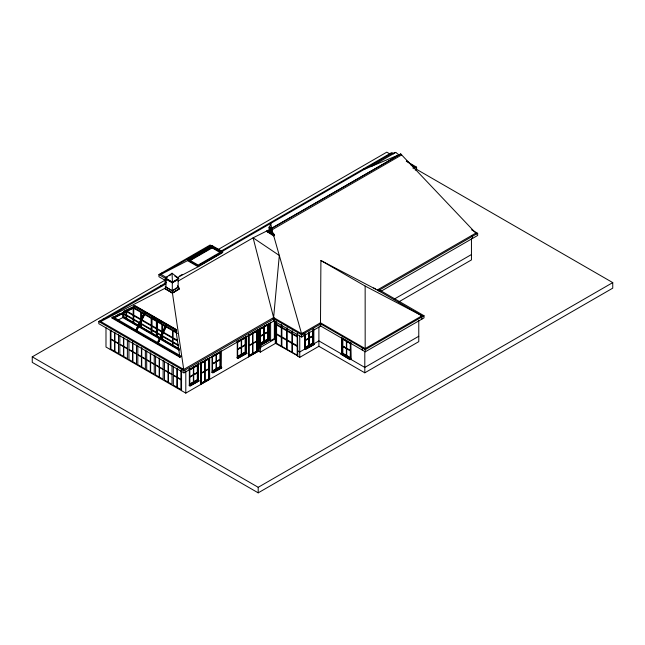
<?xml version="1.0" encoding="UTF-8"?>
<svg xmlns="http://www.w3.org/2000/svg" width="645" height="645" viewBox="0 0 645 645"><rect width="100%" height="100%" fill="white"/><g stroke="black" fill="none" stroke-linecap="round" stroke-linejoin="round"><path stroke-width="0.97" d="M178.125 281.107L253.106 237.82L266.417 231.184L273.762 235.981L301.578 333.707L320.492 322.79L320.912 260.524L377.269 290.008L422.918 316.364M271.311 229.781C270.166 225.694 272.335 229.314 271.158 230.176M140.376 321.5L135.7 330.49L143.851 313.196M142.521 316.945L144.23 313.309M145.077 313.793L136.538 330.974L144.69 313.68M165.467 325.677L157.316 342.971L157.316 342.414M158.13 342.173L165.426 326.701M166.571 326.209L158.041 343.39L166.184 326.096M165.33 277.995L172.046 273.222L178.754 278.43L172.417 282.083L165.33 277.995L167.708 276.624M166.281 280.962L158.936 276.721L158.936 274.568L210.141 245.003L213.31 246.833M210.988 245.495L160.992 274.359L187.566 260.653L198.136 266.748L222.71 252.558L222.71 251.727L212.141 245.632L187.566 259.814L187.566 260.653M221.179 251.727L212.141 246.511L189.098 259.814L198.136 265.039L221.179 251.727L221.179 252.558L212.141 247.341L189.098 260.653M189.944 260.709L212.141 247.898L220.356 252.638M169.288 275.705L170.877 274.794M416.46 169.28L612.75 282.607L612.75 288.154L258.202 492.844L32.25 362.393L32.25 356.846L165.531 279.898M218.671 249.22L386.798 152.155L390.289 154.163M274.101 317.84L273.133 318.404L301.699 334.892L320.734 323.903L320.734 326.064L301.699 337.053L273.851 320.976L183.962 372.875L98.79 323.693L98.79 321.541L166.362 282.526M165.91 283.905L100.725 321.541L164.693 288.46L172.417 292.927L183.72 369.456L99.757 320.984M179.52 276.044L182.124 274.544M221.985 251.534L392.353 153.163M199.837 264.885L201.546 263.894M222.71 251.727L198.136 265.917L187.566 259.814M198.136 266.425L221.179 253.114M372.052 166.079L395.748 152.397L398.876 154.848M158.936 274.568L172.417 282.437L177.44 279.535M112.069 317.388L179.899 356.54L180.842 356L180.842 356.709L179.899 357.249L112.069 318.098L112.069 317.388L113.02 316.84L179.995 355.508M165.934 286.832L165.934 279.172L172.296 282.849L172.296 290.508C174.005 290.411 179.842 283.994 178.754 289.178L172.417 292.83L165.33 288.742L165.33 286.759L172.296 290.782M172.296 282.849L178.157 279.47L178.157 287.13M113.834 317.082L119.519 313.793M176.351 332.151L133.555 307.455L133.555 306.069L134.394 305.585L175.948 329.571L175.948 330.546L176.464 330.248M178.746 349.203L123.364 317.227L123.364 312.567L123.606 317.09L156.848 336.287L156.848 320.565M266.417 231.184L400.795 154.01L476.574 233.925M273.125 233.869L268.304 231.152L267.828 231.426L273.448 234.603L273.932 234.32L273.448 235.054L267.828 231.886L267.82 231.184L271.214 229.814M267.82 231.184L271.053 229.604M267.828 231.886L268.312 231.603L273.932 234.78M165.33 286.759L172.417 290.855L178.754 287.194M273.448 235.054L273.923 234.087M172.417 292.927L179.391 288.896L177.456 285.751M164.693 288.46L172.417 293.201L179.391 288.896M273.762 235.981L274.577 235.514L270.682 229.128M412.832 168.079L414.55 167.095L406.713 160.968M413.921 168.708L416.597 167.16L416.597 169.321L415.259 170.095M133.555 306.069L175.109 330.063L175.948 329.571M176.464 330.667L175.109 331.449L175.109 330.063M182.374 368.682L181.406 369.238L181.406 371.399M182.753 370.02L273.617 317.558L279.309 255.468L253.106 237.82L273.617 317.558L302.666 334.336M98.79 321.541L183.962 370.714L273.851 318.815L273.851 320.976M190.71 368.609L189.098 369.545L198.338 364.619L198.338 363.788M192.323 367.674L197.168 364.877M200.756 363.087L200.756 384.476L200.514 362.95L202.933 361.555M204.554 360.619L209.754 358.031L200.514 362.95M213.495 355.451L221.122 351.469L211.883 356.387M244.27 337.69L237.005 341.882L246.124 336.892M248.551 334.666L248.551 356.878L248.309 335.36L249.921 334.424M251.542 333.489L256.387 330.692M260.499 328.321L262.112 327.386M263.732 326.451L268.933 323.863L259.693 328.789L259.693 344.446L260.653 345.002L269.537 339.875L268.578 339.318L259.693 344.446M257.548 329.603L257.548 330.433L248.309 335.36M189.598 377.083L197.483 372.536M212.382 363.933L220.267 359.378M237.505 349.429L245.39 344.873M260.193 336.327L268.078 331.78M198.942 380.631L197.983 380.074L189.098 385.202L190.057 385.758L198.942 380.977L190.057 386.105L189.34 385.686L189.34 368.851M221.727 367.473L220.767 366.924L211.883 372.052L212.842 372.608L221.727 367.819L212.842 372.947L212.124 372.536L212.124 356.524M246.85 352.976L245.89 352.42L237.005 357.548L237.965 358.104L246.85 353.315L237.965 358.443L237.247 358.031L237.247 341.189M191.758 384.291L194.185 382.888M196.604 381.493L198.217 380.558L198.942 380.977M212.124 372.536L218.582 368.803M237.247 358.031L239.666 356.629M242.085 355.234L246.124 352.904L246.85 353.315M262.354 343.535L263.966 342.6M265.587 341.665L268.812 339.802L269.537 340.221L260.653 345.349L259.935 344.93L259.935 328.926M260 346.115L259.516 345.833L269.537 340.052L270.618 340.673L274.343 338.528L275.52 338.657L275.52 343.366L260.338 352.13L259.04 351.38L259.04 347.333A1.072 0.621 -60 0 1 259.621 346.333L260 328.24M260.338 352.13L260.338 348.082A1.072 0.621 -60 0 1 260.919 347.083L275.52 338.657M200.514 384.339L209.641 379.349L209.641 357.959M248.309 356.741L257.436 351.751L257.436 329.531M105.99 327.741L105.99 347.026L185.8 393.111L258.129 351.348L259.04 351.38M275.294 321.919L275.294 343.237L297.514 355.717M377.269 290.008L475.486 233.305M377.519 290.145L378.599 289.524L424.007 315.736L424.007 317.896L365.296 351.791L320.009 325.644M380.316 291.661L477.663 235.457L477.663 233.305L379.445 290.008L379.445 291.443M305.174 340.391L313.059 335.835M314.518 343.938L313.559 343.382L304.674 348.51L305.633 349.066L314.518 344.277L305.633 349.405L304.916 348.993L304.916 333.965M307.334 347.591L299.748 351.976L297.514 350.686M313.801 328.837L313.801 343.866L318.896 340.915L345.889 356.5M394.272 299.095L471.447 254.541M297.514 333.675L297.764 355.927M297.514 356.072L299.748 357.354L318.896 346.3L364.804 372.802L418.774 341.648L418.774 320.38M398.61 301.973L471.447 259.919L471.447 238.65M350.735 342.463L350.735 359.297L350.017 359.717L341.132 354.242L350.017 359.37L350.977 358.822L350.614 342.527M341.132 354.242L342.092 353.686L350.977 358.822M341.132 354.589L341.85 354.169L341.85 337.335M363.095 347.389L362.248 347.873L362.248 350.033M364.328 349.074L421.959 315.808L365.151 286.066L320.912 260.524M320.243 322.935L320.613 323.145L320.009 323.492L365.296 349.63L424.007 315.736M418.774 336.263L364.804 367.424L347.502 357.435M32.25 356.846L258.202 487.298L612.75 282.607M114.173 318.033L122.768 313.494L122.768 317.574L179.286 350.203M117.608 320.299L122.768 317.574M177.004 277.793L198.136 266.748L198.136 265.869M112.069 318.098L133.499 307.012M134.152 306.512L123.647 311.503L134.039 306.665M123.364 312.567L134.692 307.165M134.902 306.254L135.515 305.972L175.754 329.208L179.899 357.249L179.899 356.54M113.851 317.324L122.768 313.494M400.795 154.01L364.522 169.24L363.675 168.748M391.394 153.728L395.748 152.397M212.141 246.463L210.141 245.979L211.689 246.874M266.651 231.039L274.577 235.514M393.579 153.873L391.515 152.68L220.864 251.203L219.187 250.228M406.261 161.194L416.597 167.16M411.139 165.12L415.638 167.716M471.576 229.789L477.663 233.305M471.447 235.635L472.535 236.264L472.535 238.416M373.697 287.944L375.438 288.944M420.854 316.445L421.822 317.001L421.822 319.154M215.833 248.293L217.51 249.26M320.492 322.79L365.175 348.59L365.151 286.066M342.898 338.488L347.744 341.286M349.356 342.221L350.977 343.156M342.592 346.147L350.477 350.695M303.053 332.86L304.142 333.489L304.142 335.642M313.801 343.866L314.518 344.277M174.819 276.157L178.754 278.43M161.855 272.875L162.701 273.367M160.145 273.867L167.031 277.85M257.548 330.433L257.194 330.224L257.194 351.614M160.798 285.743L161.766 286.299M259.621 346.333L260.919 347.083M259.04 347.333L260.338 348.082M221.122 350.638L221.001 367.408L221.727 367.819M151.785 317.687L155.614 319.904M157.461 320.968L161.29 323.177M177.456 333.481L173.102 330.966L173.102 337.795L177.456 340.31M163.475 332.24L172.505 337.456L172.505 330.619L162.653 324.935L162.653 331.764M140.739 319.807L133.773 315.784L133.773 319.227L140.739 323.242M141.336 320.146L151.188 325.838L151.188 329.281L141.336 323.588L141.336 321.008M177.456 341.003L173.102 338.488L173.102 341.931L178.326 344.946M161.814 335.416L157.461 332.901L157.461 329.458L161.814 331.973L161.814 334.553M160.944 335.602L157.461 333.586L157.461 336.287L161.814 338.802L161.814 336.101M178.326 345.639L173.102 342.616L173.102 345.325L179.197 348.84M179.157 349.163L156.993 336.368L156.993 320.654M198.338 364.619L197.983 364.417L197.983 380.074M113.891 318.05L115.624 319.057M129.54 327.088L131.282 328.087M103.184 319.001L104.151 319.557M271.158 230.958C268.941 229.04 271.593 232.668 270.964 230.668M270.884 230.749L270.569 229.918M270.795 230.015L273.448 234.361M172.046 273.222L172.417 282.083M268.304 230.91L268.312 231.603M378.599 289.524L378.599 290.959M365.296 349.63L365.296 351.791M364.804 351.533L364.804 372.802M346.534 341.165L346.534 355.677M342.092 353.686L341.729 337.4M318.896 327.015L318.896 346.3M313.559 329.676L313.559 343.382M313.059 329.49L313.059 343.092L305.174 347.647L305.174 334.037M312.898 329.845L312.898 335.747L309.278 337.835L309.278 331.933M309.116 332.675L309.116 345.365M308.955 332.119L308.955 338.02L305.335 340.108L305.335 334.207M301.699 334.892L301.699 337.053M299.748 336.085L299.748 357.354M297.2 333.925L297.2 336.174L292.467 333.449L292.467 330.804M291.903 331.337L291.903 333.118L287.17 330.385L287.17 327.716M286.606 328.281L286.606 330.063L281.873 327.329L281.873 325.548M281.309 324.362L281.309 327.007L276.584 324.274L276.584 322.024M276.02 321.815L276.02 343.374M275.77 321.121L275.77 343.519M274.818 321.218L274.818 338.802M274.343 320.944L274.343 338.528M270.618 322.121L270.618 340.673M269.537 323.177L269.537 340.221M268.812 323.798L268.812 339.802M268.578 323.653L268.578 339.318M264.136 326.797L264.136 341.31M258.613 329.321L258.613 351.63M258.129 330.014L258.129 351.348M258.202 487.298L258.202 492.844M246.124 336.061L246.124 352.904M245.89 336.755L245.89 352.42M241.448 339.899L241.448 354.403M237.36 341.261L237.36 342.092M220.767 351.259L220.767 366.924M216.325 354.403L216.325 368.908M212.141 245.632L212.141 247.898M209.399 357.822L209.399 379.212M198.217 363.724L198.217 380.558M193.54 367.553L193.54 382.066M189.453 368.916L189.453 369.754M185.8 370.802L185.8 393.111M183.962 370.714L183.962 372.875M181.559 370.246L181.559 390.66M180.898 370.633L180.898 379.381L177.294 377.301L177.294 368.553M176.956 368.351L176.956 377.107L173.352 375.027L173.352 366.271M172.417 281.325L172.417 282.437M172.417 290.855L172.417 293.201M172.013 365.505L172.013 374.253L168.41 372.173L168.41 363.417M168.071 363.224L168.071 371.98L164.467 369.899L164.467 361.144M165.031 279.849L165.031 283.824M163.129 360.37L163.129 369.125L159.525 367.045L159.525 358.289M159.186 358.096L159.186 366.852L155.582 364.772L155.582 356.016M158.041 342.834L158.041 343.39M154.244 355.242L154.244 363.998L150.64 361.918L150.64 353.162M150.301 352.968L150.301 361.724L146.697 359.644L146.697 350.888M145.359 350.114L145.359 358.87L141.755 356.79L141.755 348.034M141.416 347.84L141.416 356.596L137.812 354.516L137.812 345.76M136.538 330.417L136.538 330.974M136.482 344.986L136.482 353.742L132.878 351.662L132.878 342.906M135.7 329.934L135.7 330.49M132.539 341.737L132.539 351.469L128.935 349.38L128.935 340.633M127.388 339.738L127.388 348.494L123.784 346.413L123.784 337.658M123.445 337.464L123.445 346.22L119.841 344.14L119.841 335.384M118.503 334.61L118.503 343.366L114.899 341.286L114.899 332.53M114.568 332.336L114.568 341.092L110.956 339.004L110.956 330.256M110.335 330.095L110.335 349.534M269.683 227.435C269.981 231.7 271.271 225.661 269.683 227.435M270.682 222.985L269.957 226.153L268.715 227.524A1.774 1.024 60 0 0 270.037 229.435L400.368 154.187L401.658 154.929L271.327 230.184A1.774 1.024 60 0 0 272.65 229.797L271.408 226.992L270.682 222.985M197.483 365.28L189.598 369.827L189.598 384.339L197.483 379.792L197.483 365.28M208.899 358.685L201.014 363.24L201.014 383.469L208.899 378.921L208.899 358.685M220.267 352.122L212.382 356.677L212.382 371.189L220.267 366.634L220.267 352.122M245.39 337.617L237.505 342.173L237.505 356.685L245.39 352.13L245.39 337.617M256.694 331.095L248.809 335.642L248.809 355.879L256.694 351.323L256.694 331.095M268.078 324.524L260.193 329.071L260.193 343.583L268.078 339.028L268.078 324.524M193.379 367.835L189.759 369.924L189.759 376.809L193.379 374.713L193.379 367.835M197.322 365.562L193.702 367.65L193.702 374.527L197.322 372.439L197.322 365.562M204.787 361.256L201.184 363.337L201.184 373.06L204.787 370.98L204.787 361.256M208.73 358.983L205.126 361.063L205.126 370.786L208.73 368.706L208.73 358.983M216.164 354.677L212.544 356.766L212.544 363.651L216.164 361.563L216.164 354.677M220.106 352.404L216.486 354.492L216.486 361.377L220.106 359.289L220.106 352.404M241.286 340.173L237.666 342.261L237.666 349.147L241.286 347.058L241.286 340.173M245.229 337.899L241.609 339.988L241.609 346.873L245.229 344.785L245.229 337.899M252.582 333.659L248.978 335.739L248.978 345.47L252.582 343.39L252.582 333.659M256.525 331.385L252.921 333.465L252.921 343.196L256.525 341.108L256.525 331.385M263.974 327.079L260.354 329.168L260.354 336.045L263.974 333.957L263.974 327.079M267.917 324.798L264.297 326.894L264.297 333.771L267.917 331.683L267.917 324.798M193.379 375.092L189.759 377.18L189.759 384.065L193.379 381.969L193.379 375.092M197.322 372.81L193.702 374.906L193.702 381.784L197.322 379.695L197.322 372.81M216.164 361.934L212.544 364.022L212.544 370.907L216.164 368.819L216.164 361.934M220.106 359.66L216.486 361.748L216.486 368.634L220.106 366.537L220.106 359.66M241.286 347.429L237.666 349.517L237.666 356.403L241.286 354.315L241.286 347.429M245.229 345.156L241.609 347.244L241.609 354.129L245.229 352.033L245.229 345.156M263.974 334.328L260.354 336.424L260.354 343.301L263.974 341.213L263.974 334.328M267.917 332.054L264.297 334.142L264.297 341.028L267.917 338.939L267.917 332.054M204.787 371.375L201.184 373.455L201.184 383.178L204.787 381.098L204.787 371.375M208.73 369.093L205.126 371.173L205.126 380.905L208.73 378.825L208.73 369.093M252.582 343.777L248.978 345.857L248.978 355.589L252.582 353.508L252.582 343.777M256.525 341.503L252.921 343.583L252.921 353.307L256.525 351.227L256.525 341.503M308.955 338.391L305.335 340.479L305.335 347.365L308.955 345.277L308.955 338.391M312.898 336.118L309.278 338.206L309.278 345.091L312.898 343.003L312.898 336.118M126.025 311.745L123.905 312.752L123.905 313.526L126.025 314.752L126.025 311.745M133.176 308.35L127.097 311.237L133.176 314.744L133.176 308.35M350.477 343.446L342.592 338.891L342.592 353.404L350.477 357.951L350.477 343.446M346.373 341.261L342.753 339.173L342.753 346.051L346.373 348.139L346.373 341.261M350.316 343.535L346.696 341.447L346.696 348.332L350.316 350.42L350.316 343.535M346.373 348.518L342.753 346.421L342.753 353.307L346.373 355.395L346.373 348.518M350.316 350.791L346.696 348.703L346.696 355.58L350.316 357.677L350.316 350.791M281.309 327.716L276.584 324.983L276.584 333.812L281.309 336.537L281.309 327.716M286.606 330.772L281.873 328.039L281.873 336.867L286.606 339.601L286.606 330.772M291.903 333.828L287.17 331.095L287.17 339.923L291.903 342.656L291.903 333.828M297.2 336.883L292.467 334.158L292.467 342.979L297.2 345.712L297.2 336.883M281.309 337.254L276.584 334.521L276.584 343.342L281.309 346.075L281.309 337.254M286.606 340.31L281.873 337.577L281.873 346.405L286.606 349.13L286.606 340.31M291.903 343.366L287.17 340.633L287.17 349.461L291.903 352.194L291.903 343.366M297.2 346.421L292.467 343.688L292.467 352.517L297.2 355.25L297.2 346.421M140.739 312.285L133.773 308.262L133.773 315.091L140.739 319.114L140.739 312.285M151.188 318.316L141.336 312.623L141.336 319.46L151.188 325.144L151.188 318.316M156.38 321.315L152.026 318.799L152.026 325.628L156.38 328.144L156.38 321.315M161.814 324.451L157.461 321.936L157.461 328.765L161.814 331.28L161.814 324.451M133.176 315.437L126.622 311.656L126.622 315.099L133.176 318.88L133.176 315.437M156.38 328.837L152.026 326.322L152.026 329.764L156.38 332.28L156.38 328.837M172.505 338.141L162.653 332.457L162.653 335.9L172.505 341.584L172.505 338.141M126.025 315.437L123.905 314.22L123.905 316.921L126.025 318.146L126.025 315.437M133.176 319.573L126.622 315.784L126.622 318.485L133.176 322.274L133.176 319.573M140.739 323.935L133.773 319.912L133.773 322.613L140.739 326.636L140.739 323.935M151.188 329.966L141.336 324.282L141.336 326.983L151.188 332.667L151.188 329.966M156.38 332.965L152.026 330.45L152.026 333.151L156.38 335.666L156.38 332.965M172.505 342.277L162.653 336.585L162.653 339.286L172.505 344.978L172.505 342.277M114.568 341.479L110.956 339.399L110.956 349.122L114.568 351.203L114.568 341.479M118.503 343.753L114.899 341.673L114.899 351.404L118.503 353.484L118.503 343.753M123.445 346.607L119.841 344.527L119.841 354.25L123.445 356.338L123.445 346.607M127.388 348.881L123.784 346.8L123.784 356.532L127.388 358.612L127.388 348.881M132.539 351.856L128.935 349.775L128.935 359.499L132.539 361.579L132.539 351.856M136.482 354.129L132.878 352.049L132.878 361.781L136.482 363.861L136.482 354.129M141.416 356.983L137.812 354.903L137.812 364.627L141.416 366.715L141.416 356.983M145.359 359.257L141.755 357.177L141.755 366.908L145.359 368.988L145.359 359.257M150.301 362.111L146.697 360.031L146.697 369.762L150.301 371.842L150.301 362.111M154.244 364.385L150.64 362.305L150.64 372.036L154.244 374.116L154.244 364.385M159.186 367.239L155.582 365.159L155.582 374.89L159.186 376.97L159.186 367.239M163.129 369.521L159.525 367.44L159.525 377.164L163.129 379.244L163.129 369.521M168.071 372.367L164.467 370.286L164.467 380.018L168.071 382.098L168.071 372.367M172.013 374.648L168.41 372.568L168.41 382.292L172.013 384.372L172.013 374.648M176.956 377.502L173.352 375.414L173.352 385.146L176.956 387.226L176.956 377.502M180.898 379.776L177.294 377.696L177.294 387.419L180.898 389.499L180.898 379.776"/></g></svg>
